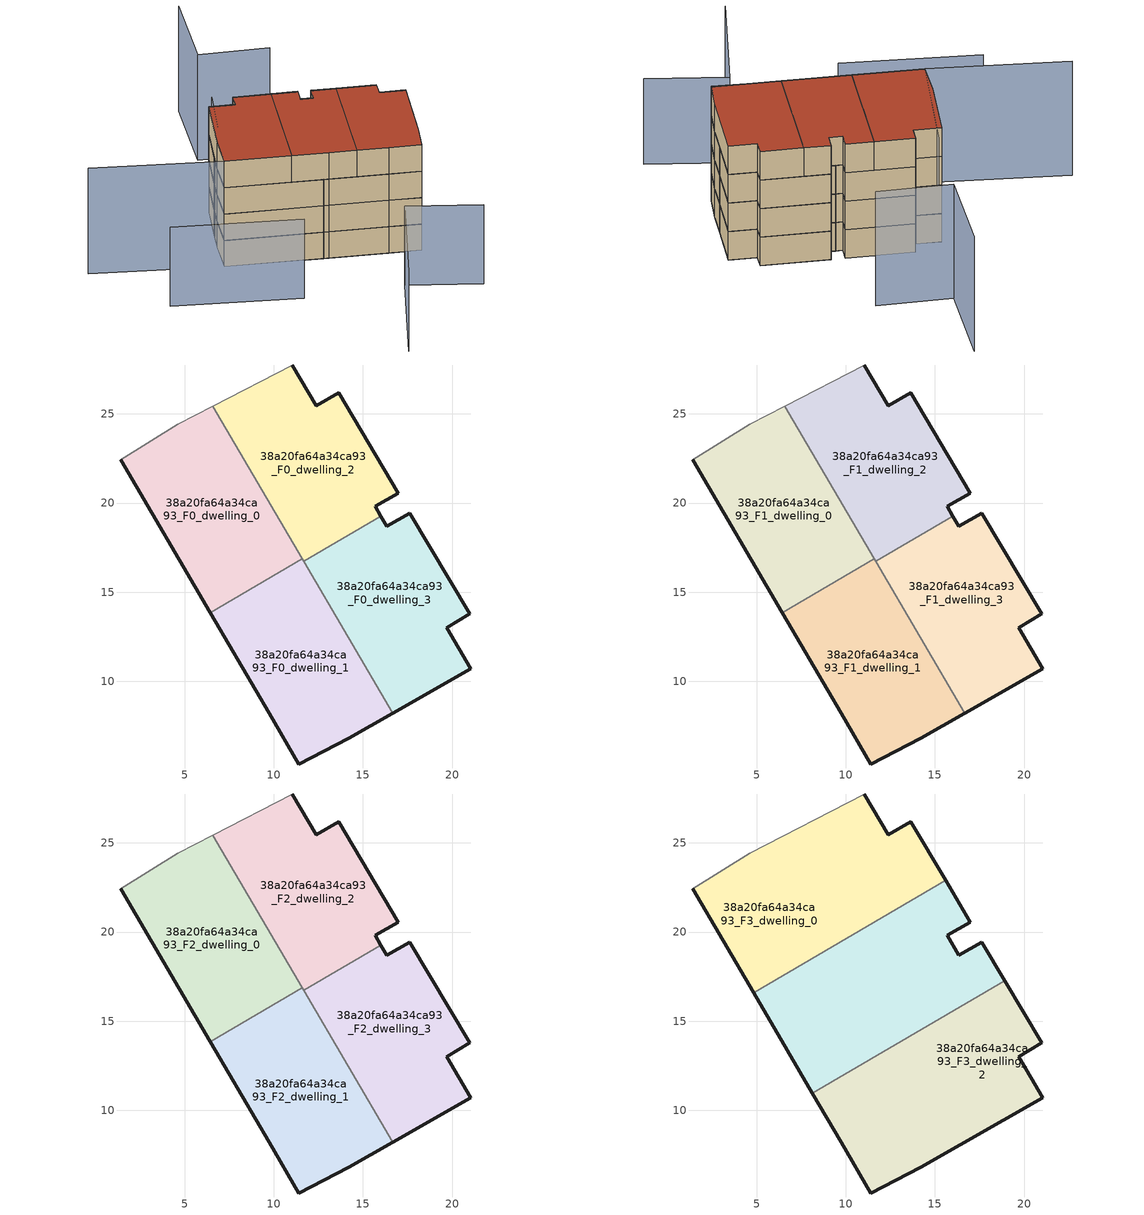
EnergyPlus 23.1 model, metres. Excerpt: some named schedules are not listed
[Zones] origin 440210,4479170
38a20fa64a34ca93_F0_dwelling_0
 floor ground (EU_floor_Construction): 11.59,16.87 6.58,25.43 4.63,24.42 1.43,22.42 6.43,13.85 z0
 wall outside (EU_wall_Construction): 6.43,13.85 1.43,22.42 z0:3
 wall adiabatic (EU_wall_Construction): 1.43,22.42 4.63,24.42 6.58,25.43 z0:3
 wall to 38a20fa64a34ca93_F0_dwelling_1 (EU_wall_Construction): 11.59,16.87 6.43,13.85 z0:3
 wall to 38a20fa64a34ca93_F0_dwelling_2 (EU_wall_Construction): 6.58,25.43 11.59,16.87 z0:3
38a20fa64a34ca93_F0_dwelling_1
 floor ground (EU_floor_Construction): 14.21,6.81 16.66,8.22 11.59,16.87 6.43,13.85 6.72,13.37 9.75,8.21 11.4,5.37 z0
 wall outside (EU_wall_Construction): 16.66,8.22 14.21,6.81 11.4,5.37 9.75,8.21 6.72,13.37 6.43,13.85 z0:3
 wall to 38a20fa64a34ca93_F0_dwelling_3 (EU_wall_Construction): 11.68,16.73 16.66,8.22 z0:3
 wall to 38a20fa64a34ca93_F0_dwelling_2 (EU_wall_Construction): 11.59,16.87 11.68,16.73 z0:3
38a20fa64a34ca93_F0_dwelling_2
 floor ground (EU_floor_Construction): 16.01,19.27 15.68,19.83 16.98,20.55 13.66,26.18 12.38,25.44 11.03,27.74 6.58,25.43 11.68,16.73 z0
 wall outside (EU_wall_Construction): 11.03,27.74 12.38,25.44 13.66,26.18 16.98,20.55 15.68,19.83 16.01,19.27 z0:3
 wall adiabatic (EU_wall_Construction): 6.58,25.43 11.03,27.74 z0:3
 wall to 38a20fa64a34ca93_F0_dwelling_3 (EU_wall_Construction): 16.01,19.27 11.68,16.73 z0:3
38a20fa64a34ca93_F0_dwelling_3
 floor ground (EU_floor_Construction): 21.03,10.72 19.7,13.02 20.97,13.78 17.62,19.44 16.34,18.71 16.01,19.27 11.68,16.73 16.66,8.22 z0
 wall outside (EU_wall_Construction): 16.01,19.27 16.34,18.71 17.62,19.44 20.97,13.78 19.7,13.02 21.03,10.72 16.66,8.22 z0:3
38a20fa64a34ca93_F1_dwelling_0
 floor to 38a20fa64a34ca93_F0_dwelling_0 (EU_floor_Construction): 11.59,16.87 6.58,25.43 4.63,24.42 1.43,22.42 6.43,13.85 z3
 wall outside (EU_wall_Construction): 6.43,13.85 1.43,22.42 z3:6
 wall adiabatic (EU_wall_Construction): 1.43,22.42 4.63,24.42 6.58,25.43 z3:6
 wall to 38a20fa64a34ca93_F1_dwelling_1 (EU_wall_Construction): 11.59,16.87 6.43,13.85 z3:6
 wall to 38a20fa64a34ca93_F1_dwelling_2 (EU_wall_Construction): 6.58,25.43 11.59,16.87 z3:6
38a20fa64a34ca93_F1_dwelling_1
 floor to 38a20fa64a34ca93_F0_dwelling_1 (EU_floor_Construction): 14.21,6.81 16.66,8.22 11.59,16.87 6.43,13.85 6.72,13.37 9.75,8.21 11.4,5.37 z3
 wall outside (EU_wall_Construction): 16.66,8.22 14.21,6.81 11.4,5.37 9.75,8.21 6.72,13.37 6.43,13.85 z3:6
 wall to 38a20fa64a34ca93_F1_dwelling_3 (EU_wall_Construction): 11.68,16.73 16.66,8.22 z3:6
 wall to 38a20fa64a34ca93_F1_dwelling_2 (EU_wall_Construction): 11.59,16.87 11.68,16.73 z3:6
38a20fa64a34ca93_F1_dwelling_2
 floor to 38a20fa64a34ca93_F0_dwelling_2 (EU_floor_Construction): 16.01,19.27 15.68,19.83 16.98,20.55 13.65,26.18 12.38,25.44 11.03,27.74 6.58,25.43 11.68,16.73 z3
 wall outside (EU_wall_Construction): 11.03,27.74 12.38,25.44 13.66,26.18 16.98,20.55 15.68,19.83 16.01,19.27 z3:6
 wall adiabatic (EU_wall_Construction): 6.58,25.43 11.03,27.74 z3:6
 wall to 38a20fa64a34ca93_F1_dwelling_3 (EU_wall_Construction): 16.01,19.27 11.68,16.73 z3:6
38a20fa64a34ca93_F1_dwelling_3
 floor to 38a20fa64a34ca93_F0_dwelling_3 (EU_floor_Construction): 21.03,10.72 19.7,13.02 20.97,13.78 17.62,19.44 16.34,18.71 16.01,19.27 11.68,16.73 16.66,8.22 z3
 wall outside (EU_wall_Construction): 16.01,19.27 16.34,18.71 17.62,19.44 20.97,13.78 19.7,13.02 21.03,10.72 16.66,8.22 z3:6
38a20fa64a34ca93_F2_dwelling_0
 floor to 38a20fa64a34ca93_F1_dwelling_0 (EU_floor_Construction): 11.59,16.87 6.58,25.43 4.63,24.42 1.43,22.42 6.43,13.85 z6
 wall outside (EU_wall_Construction): 6.43,13.85 1.43,22.42 z6:9
 wall adiabatic (EU_wall_Construction): 1.43,22.42 4.63,24.42 6.58,25.43 z6:9
 wall to 38a20fa64a34ca93_F2_dwelling_1 (EU_wall_Construction): 11.59,16.87 6.43,13.85 z6:9
 wall to 38a20fa64a34ca93_F2_dwelling_2 (EU_wall_Construction): 6.58,25.43 11.59,16.87 z6:9
38a20fa64a34ca93_F2_dwelling_1
 floor to 38a20fa64a34ca93_F1_dwelling_1 (EU_floor_Construction): 14.21,6.81 16.66,8.22 11.59,16.87 6.43,13.85 6.72,13.37 9.75,8.21 11.4,5.37 z6
 wall outside (EU_wall_Construction): 16.66,8.22 14.21,6.81 11.4,5.37 9.75,8.21 6.72,13.37 6.43,13.85 z6:9
 wall to 38a20fa64a34ca93_F2_dwelling_3 (EU_wall_Construction): 11.68,16.73 16.66,8.22 z6:9
 wall to 38a20fa64a34ca93_F2_dwelling_2 (EU_wall_Construction): 11.59,16.87 11.68,16.73 z6:9
38a20fa64a34ca93_F2_dwelling_2
 floor to 38a20fa64a34ca93_F1_dwelling_2 (EU_floor_Construction): 16.01,19.27 15.68,19.83 16.98,20.55 13.65,26.18 12.38,25.44 11.03,27.74 6.58,25.43 11.68,16.73 z6
 wall outside (EU_wall_Construction): 11.03,27.74 12.38,25.44 13.66,26.18 16.98,20.55 15.68,19.83 16.01,19.27 z6:9
 wall adiabatic (EU_wall_Construction): 6.58,25.43 11.03,27.74 z6:9
 wall to 38a20fa64a34ca93_F2_dwelling_3 (EU_wall_Construction): 16.01,19.27 11.68,16.73 z6:9
38a20fa64a34ca93_F2_dwelling_3
 floor to 38a20fa64a34ca93_F1_dwelling_3 (EU_floor_Construction): 21.03,10.72 19.7,13.02 20.97,13.78 17.62,19.44 16.34,18.71 16.01,19.27 11.68,16.73 16.66,8.22 z6
 wall outside (EU_wall_Construction): 16.01,19.27 16.34,18.71 17.62,19.44 20.97,13.78 19.7,13.02 21.03,10.72 16.66,8.22 z6:9
38a20fa64a34ca93_F3_dwelling_0
 floor to 38a20fa64a34ca93_F2_dwelling_0 (EU_floor_Construction): 9.99,19.61 6.58,25.43 4.63,24.42 1.43,22.42 4.84,16.59 z9
 floor to 38a20fa64a34ca93_F2_dwelling_2 (EU_floor_Construction): 15.59,22.89 13.65,26.18 12.38,25.44 11.03,27.74 6.58,25.43 9.99,19.61 z9
 wall outside (EU_wall_Construction): 11.03,27.74 12.38,25.44 13.66,26.18 15.59,22.89 / 4.84,16.59 1.43,22.42 z9:12
 wall adiabatic (EU_wall_Construction): 1.43,22.42 4.63,24.42 11.03,27.74 z9:12
 wall to 38a20fa64a34ca93_F3_dwelling_1 (EU_wall_Construction): 15.59,22.89 4.84,16.59 z9:12
 roof outside (EU_roof_Construction): 13.66,26.18 15.59,22.89 4.84,16.59 1.43,22.42 4.63,24.42 11.03,27.74 12.38,25.44 z12
38a20fa64a34ca93_F3_dwelling_1
 floor to 38a20fa64a34ca93_F2_dwelling_0 (EU_floor_Construction): 11.59,16.87 9.99,19.61 6.67,17.66 6.71,14.01 z9; 6.71,14.01 6.67,17.66 4.84,16.59 6.43,13.85 z9
 floor to 38a20fa64a34ca93_F2_dwelling_1 (EU_floor_Construction): 6.72,13.37 6.71,14.01 6.43,13.85 z9; 13.28,13.99 11.59,16.87 6.71,14.01 6.72,13.37 8.13,10.96 z9
 floor to 38a20fa64a34ca93_F2_dwelling_3 (EU_floor_Construction): 18.9,17.28 17.62,19.44 16.34,18.71 16.01,19.27 11.68,16.73 13.28,13.99 z9
 floor to 38a20fa64a34ca93_F2_dwelling_2 (EU_floor_Construction): 16.01,19.27 15.68,19.83 16.98,20.55 15.59,22.89 9.99,19.61 11.68,16.73 z9
 wall outside (EU_wall_Construction): 15.59,22.89 16.98,20.55 15.68,19.83 16.34,18.71 17.62,19.44 18.9,17.28 / 8.13,10.96 6.72,13.37 4.84,16.59 z9:12
 wall to 38a20fa64a34ca93_F3_dwelling_2 (EU_wall_Construction): 18.9,17.28 8.13,10.96 z9:12
 roof outside (EU_roof_Construction): 16.98,20.55 15.68,19.83 16.34,18.71 17.62,19.44 18.9,17.28 8.13,10.96 6.72,13.37 4.84,16.59 15.59,22.89 z12
38a20fa64a34ca93_F3_dwelling_2
 floor to 38a20fa64a34ca93_F2_dwelling_1 (EU_floor_Construction): 14.21,6.81 16.66,8.22 13.28,13.99 8.13,10.96 9.75,8.21 11.4,5.37 z9
 floor to 38a20fa64a34ca93_F2_dwelling_3 (EU_floor_Construction): 21.03,10.72 19.7,13.02 20.97,13.78 18.9,17.28 13.28,13.99 16.66,8.22 z9
 wall outside (EU_wall_Construction): 18.9,17.28 20.97,13.78 19.7,13.02 21.03,10.72 14.21,6.81 11.4,5.37 9.75,8.21 8.13,10.96 z9:12
 roof outside (EU_roof_Construction): 18.9,17.28 20.97,13.78 19.7,13.02 21.03,10.72 14.21,6.81 11.4,5.37 9.75,8.21 8.13,10.96 z12
shading: -7.69,-0.51 4.37,4.51 / 4.37,4.51 7.37,-2.7 / -7.72,24.65 -1.56,12.83 z0:9; 24.08,26.23 20.25,32.38 / 20.25,32.38 28.61,37.58 / 12.86,28.11 1.43,22.42 / 1.43,22.42 -4.59,34.51 z0:12
[Building]
EU S2 Campaign: North Axis=0; Terrain=City; Solar Distribution=FullExterior
[Site:Location]
Madrid: Latitude=40.5; Longitude=-3.5; Time Zone=1; Elevation=609
[SizingPeriod:WeatherFileDays]
AnnualSizingPeriod: Begin Month=1; Begin Day of Month=1; End Month=12; End Day of Month=31; Day of Week for Start Day=Monday; Use Weather File Daylight Saving Period=No; Use Weather File Rain and Snow Indicators=No
[MATERIAL]
EU_InternalMass_Material: Roughness=MediumRough; Thickness=0.1; Conductivity=1; Density=1800; Specific Heat=900; Thermal Absorptance=0.9; Solar Absorptance=0.7; Visible Absorptance=0.7
[MATERIAL:NOMASS] Roughness=MediumRough; Thermal Absorptance=0.9; Solar Absorptance=0.7; Visible Absorptance=0.7
Name | Thermal Resistance
EU_wall_NoMass | 1.60022
EU_roof_NoMass | 1.57597
EU_floor_NoMass | 0.470652
[CONSTRUCTION]
EU_wall_Construction: EU_wall_NoMass
EU_roof_Construction: EU_roof_NoMass
EU_floor_Construction: EU_floor_NoMass
EU_InternalMass_Construction: EU_InternalMass_Material
[ZONE] Type=1; Multiplier=1; Ceiling Height=autocalculate; Floor Area=autocalculate; Part of Total Floor Area=Yes
Name | Volume
38a20fa64a34ca93_F0_dwelling_0; 38a20fa64a34ca93_F1_dwelling_0; 38a20fa64a34ca93_F2_dwelling_0 | 178.666
38a20fa64a34ca93_F3_dwelling_0 | 238.204
38a20fa64a34ca93_F0_dwelling_1; 38a20fa64a34ca93_F1_dwelling_1; 38a20fa64a34ca93_F2_dwelling_1 | 178.658
38a20fa64a34ca93_F3_dwelling_1 | 238.219
38a20fa64a34ca93_F0_dwelling_2 | 178.664
38a20fa64a34ca93_F1_dwelling_2; 38a20fa64a34ca93_F2_dwelling_2 | 178.665
38a20fa64a34ca93_F3_dwelling_2 | 238.223
38a20fa64a34ca93_F0_dwelling_3; 38a20fa64a34ca93_F1_dwelling_3; 38a20fa64a34ca93_F2_dwelling_3 | 178.667
[INTERNALMASS] Construction=EU_InternalMass_Construction
Name | Zone or ZoneList | Surface Area
38a20fa64a34ca93_F0_dwelling_0_EU_InternalMass | 38a20fa64a34ca93_F0_dwelling_0 | 59.5554
38a20fa64a34ca93_F0_dwelling_1_EU_InternalMass | 38a20fa64a34ca93_F0_dwelling_1 | 59.5527
38a20fa64a34ca93_F0_dwelling_2_EU_InternalMass | 38a20fa64a34ca93_F0_dwelling_2 | 59.5549
38a20fa64a34ca93_F0_dwelling_3_EU_InternalMass | 38a20fa64a34ca93_F0_dwelling_3 | 59.5557
38a20fa64a34ca93_F1_dwelling_0_EU_InternalMass | 38a20fa64a34ca93_F1_dwelling_0 | 59.5554
38a20fa64a34ca93_F1_dwelling_1_EU_InternalMass | 38a20fa64a34ca93_F1_dwelling_1 | 59.5527
38a20fa64a34ca93_F1_dwelling_2_EU_InternalMass | 38a20fa64a34ca93_F1_dwelling_2 | 59.5549
38a20fa64a34ca93_F1_dwelling_3_EU_InternalMass | 38a20fa64a34ca93_F1_dwelling_3 | 59.5557
38a20fa64a34ca93_F2_dwelling_0_EU_InternalMass | 38a20fa64a34ca93_F2_dwelling_0 | 59.5554
38a20fa64a34ca93_F2_dwelling_1_EU_InternalMass | 38a20fa64a34ca93_F2_dwelling_1 | 59.5527
38a20fa64a34ca93_F2_dwelling_2_EU_InternalMass | 38a20fa64a34ca93_F2_dwelling_2 | 59.5549
38a20fa64a34ca93_F2_dwelling_3_EU_InternalMass | 38a20fa64a34ca93_F2_dwelling_3 | 59.5557
38a20fa64a34ca93_F3_dwelling_0_EU_InternalMass | 38a20fa64a34ca93_F3_dwelling_0 | 79.4035
38a20fa64a34ca93_F3_dwelling_1_EU_InternalMass | 38a20fa64a34ca93_F3_dwelling_1 | 79.4073
38a20fa64a34ca93_F3_dwelling_2_EU_InternalMass | 38a20fa64a34ca93_F3_dwelling_2 | 79.4078
[OTHEREQUIPMENT] Fuel Type=Electricity; Design Level Calculation Method=Watts/Area; Power per Zone Floor Area=1; Fraction Latent=0; Fraction Radiant=0; Fraction Lost=0; Carbon Dioxide Generation Rate=0; EndUse Subcategory=EU_Step8_InternalGains
Name | Zone or ZoneList or Space or SpaceList | Schedule
EU_Step8_InternalGain_38a20fa64a34ca93_F0_dwelling_0_f000 | 38a20fa64a34ca93_F0_dwelling_0 | EU_Step8_GainSchedule_38a20fa64a34ca93_F0_dwelling_0_f000
EU_Step8_InternalGain_38a20fa64a34ca93_F0_dwelling_1_f000 | 38a20fa64a34ca93_F0_dwelling_1 | EU_Step8_GainSchedule_38a20fa64a34ca93_F0_dwelling_1_f000
EU_Step8_InternalGain_38a20fa64a34ca93_F0_dwelling_2_f000 | 38a20fa64a34ca93_F0_dwelling_2 | EU_Step8_GainSchedule_38a20fa64a34ca93_F0_dwelling_2_f000
EU_Step8_InternalGain_38a20fa64a34ca93_F0_dwelling_3_f000 | 38a20fa64a34ca93_F0_dwelling_3 | EU_Step8_GainSchedule_38a20fa64a34ca93_F0_dwelling_3_f000
EU_Step8_InternalGain_38a20fa64a34ca93_F1_dwelling_0_f000 | 38a20fa64a34ca93_F1_dwelling_0 | EU_Step8_GainSchedule_38a20fa64a34ca93_F1_dwelling_0_f000
EU_Step8_InternalGain_38a20fa64a34ca93_F1_dwelling_1_f000 | 38a20fa64a34ca93_F1_dwelling_1 | EU_Step8_GainSchedule_38a20fa64a34ca93_F1_dwelling_1_f000
EU_Step8_InternalGain_38a20fa64a34ca93_F1_dwelling_2_f000 | 38a20fa64a34ca93_F1_dwelling_2 | EU_Step8_GainSchedule_38a20fa64a34ca93_F1_dwelling_2_f000
EU_Step8_InternalGain_38a20fa64a34ca93_F1_dwelling_3_f000 | 38a20fa64a34ca93_F1_dwelling_3 | EU_Step8_GainSchedule_38a20fa64a34ca93_F1_dwelling_3_f000
EU_Step8_InternalGain_38a20fa64a34ca93_F2_dwelling_0_f000 | 38a20fa64a34ca93_F2_dwelling_0 | EU_Step8_GainSchedule_38a20fa64a34ca93_F2_dwelling_0_f000
EU_Step8_InternalGain_38a20fa64a34ca93_F2_dwelling_1_f000 | 38a20fa64a34ca93_F2_dwelling_1 | EU_Step8_GainSchedule_38a20fa64a34ca93_F2_dwelling_1_f000
EU_Step8_InternalGain_38a20fa64a34ca93_F2_dwelling_2_f000 | 38a20fa64a34ca93_F2_dwelling_2 | EU_Step8_GainSchedule_38a20fa64a34ca93_F2_dwelling_2_f000
EU_Step8_InternalGain_38a20fa64a34ca93_F2_dwelling_3_f000 | 38a20fa64a34ca93_F2_dwelling_3 | EU_Step8_GainSchedule_38a20fa64a34ca93_F2_dwelling_3_f000
EU_Step8_InternalGain_38a20fa64a34ca93_F3_dwelling_0_f000 | 38a20fa64a34ca93_F3_dwelling_0 | EU_Step8_GainSchedule_38a20fa64a34ca93_F3_dwelling_0_f000
EU_Step8_InternalGain_38a20fa64a34ca93_F3_dwelling_1_f000 | 38a20fa64a34ca93_F3_dwelling_1 | EU_Step8_GainSchedule_38a20fa64a34ca93_F3_dwelling_1_f000
EU_Step8_InternalGain_38a20fa64a34ca93_F3_dwelling_2_f000 | 38a20fa64a34ca93_F3_dwelling_2 | EU_Step8_GainSchedule_38a20fa64a34ca93_F3_dwelling_2_f000
[ZONEVENTILATION:DESIGNFLOWRATE] Schedule=EU_AlwaysOn; Design Flow Rate Calculation Method=AirChanges/Hour; Air Changes per Hour=0.480704; Ventilation Type=Natural; Fan Pressure Rise=0; Fan Total Efficiency=1; Constant Term Coefficient=1; Temperature Term Coefficient=0; Velocity Term Coefficient=0; Velocity Squared Term Coefficient=0; Minimum Indoor Temperature=-100; Maximum Indoor Temperature=100; Delta Temperature=-100; Minimum Outdoor Temperature=-100; Maximum Outdoor Temperature=100; Maximum Wind Speed=40
Name | Zone or ZoneList or Space or SpaceList
EU_ConstantAir_38a20fa64a34ca93_F0_dwelling_0 | 38a20fa64a34ca93_F0_dwelling_0
EU_ConstantAir_38a20fa64a34ca93_F0_dwelling_1 | 38a20fa64a34ca93_F0_dwelling_1
EU_ConstantAir_38a20fa64a34ca93_F0_dwelling_2 | 38a20fa64a34ca93_F0_dwelling_2
EU_ConstantAir_38a20fa64a34ca93_F0_dwelling_3 | 38a20fa64a34ca93_F0_dwelling_3
EU_ConstantAir_38a20fa64a34ca93_F1_dwelling_0 | 38a20fa64a34ca93_F1_dwelling_0
EU_ConstantAir_38a20fa64a34ca93_F1_dwelling_1 | 38a20fa64a34ca93_F1_dwelling_1
EU_ConstantAir_38a20fa64a34ca93_F1_dwelling_2 | 38a20fa64a34ca93_F1_dwelling_2
EU_ConstantAir_38a20fa64a34ca93_F1_dwelling_3 | 38a20fa64a34ca93_F1_dwelling_3
EU_ConstantAir_38a20fa64a34ca93_F2_dwelling_0 | 38a20fa64a34ca93_F2_dwelling_0
EU_ConstantAir_38a20fa64a34ca93_F2_dwelling_1 | 38a20fa64a34ca93_F2_dwelling_1
EU_ConstantAir_38a20fa64a34ca93_F2_dwelling_2 | 38a20fa64a34ca93_F2_dwelling_2
EU_ConstantAir_38a20fa64a34ca93_F2_dwelling_3 | 38a20fa64a34ca93_F2_dwelling_3
EU_ConstantAir_38a20fa64a34ca93_F3_dwelling_0 | 38a20fa64a34ca93_F3_dwelling_0
EU_ConstantAir_38a20fa64a34ca93_F3_dwelling_1 | 38a20fa64a34ca93_F3_dwelling_1
EU_ConstantAir_38a20fa64a34ca93_F3_dwelling_2 | 38a20fa64a34ca93_F3_dwelling_2
[HVACTEMPLATE:THERMOSTAT] Constant Heating Setpoint=20; Constant Cooling Setpoint=50
EU_HeatOnly_38a20fa64a34ca93_F0_dwelling_0; EU_HeatOnly_38a20fa64a34ca93_F0_dwelling_1; EU_HeatOnly_38a20fa64a34ca93_F0_dwelling_2; EU_HeatOnly_38a20fa64a34ca93_F0_dwelling_3; EU_HeatOnly_38a20fa64a34ca93_F1_dwelling_0; EU_HeatOnly_38a20fa64a34ca93_F1_dwelling_1; EU_HeatOnly_38a20fa64a34ca93_F1_dwelling_2; EU_HeatOnly_38a20fa64a34ca93_F1_dwelling_3; EU_HeatOnly_38a20fa64a34ca93_F2_dwelling_0; EU_HeatOnly_38a20fa64a34ca93_F2_dwelling_1; EU_HeatOnly_38a20fa64a34ca93_F2_dwelling_2; EU_HeatOnly_38a20fa64a34ca93_F2_dwelling_3; EU_HeatOnly_38a20fa64a34ca93_F3_dwelling_0; EU_HeatOnly_38a20fa64a34ca93_F3_dwelling_1; EU_HeatOnly_38a20fa64a34ca93_F3_dwelling_2
[HVACTEMPLATE:ZONE:IDEALLOADSAIRSYSTEM] System Availability Schedule=EU_AlwaysOn; Maximum Heating Supply Air Temperature=50; Minimum Cooling Supply Air Temperature=13; Maximum Heating Supply Air Humidity Ratio=0.0156; Minimum Cooling Supply Air Humidity Ratio=0.0077; Heating Limit=NoLimit; Cooling Limit=NoLimit; Heating Availability Schedule=EU_AlwaysOn; Cooling Availability Schedule=EU_CoolingOff; Dehumidification Control Type=ConstantSensibleHeatRatio; Cooling Sensible Heat Ratio=0.7; Dehumidification Setpoint=60; Humidification Control Type=None; Humidification Setpoint=30; Outdoor Air Method=None; Outdoor Air Flow Rate per Person=0.00944; Outdoor Air Flow Rate per Zone Floor Area=0; Outdoor Air Flow Rate per Zone=0; Demand Controlled Ventilation Type=None; Outdoor Air Economizer Type=NoEconomizer; Heat Recovery Type=None; Sensible Heat Recovery Effectiveness=0.7; Latent Heat Recovery Effectiveness=0.65
Name | Template Thermostat
38a20fa64a34ca93_F0_dwelling_0 | EU_HeatOnly_38a20fa64a34ca93_F0_dwelling_0
38a20fa64a34ca93_F0_dwelling_1 | EU_HeatOnly_38a20fa64a34ca93_F0_dwelling_1
38a20fa64a34ca93_F0_dwelling_2 | EU_HeatOnly_38a20fa64a34ca93_F0_dwelling_2
38a20fa64a34ca93_F0_dwelling_3 | EU_HeatOnly_38a20fa64a34ca93_F0_dwelling_3
38a20fa64a34ca93_F1_dwelling_0 | EU_HeatOnly_38a20fa64a34ca93_F1_dwelling_0
38a20fa64a34ca93_F1_dwelling_1 | EU_HeatOnly_38a20fa64a34ca93_F1_dwelling_1
38a20fa64a34ca93_F1_dwelling_2 | EU_HeatOnly_38a20fa64a34ca93_F1_dwelling_2
38a20fa64a34ca93_F1_dwelling_3 | EU_HeatOnly_38a20fa64a34ca93_F1_dwelling_3
38a20fa64a34ca93_F2_dwelling_0 | EU_HeatOnly_38a20fa64a34ca93_F2_dwelling_0
38a20fa64a34ca93_F2_dwelling_1 | EU_HeatOnly_38a20fa64a34ca93_F2_dwelling_1
38a20fa64a34ca93_F2_dwelling_2 | EU_HeatOnly_38a20fa64a34ca93_F2_dwelling_2
